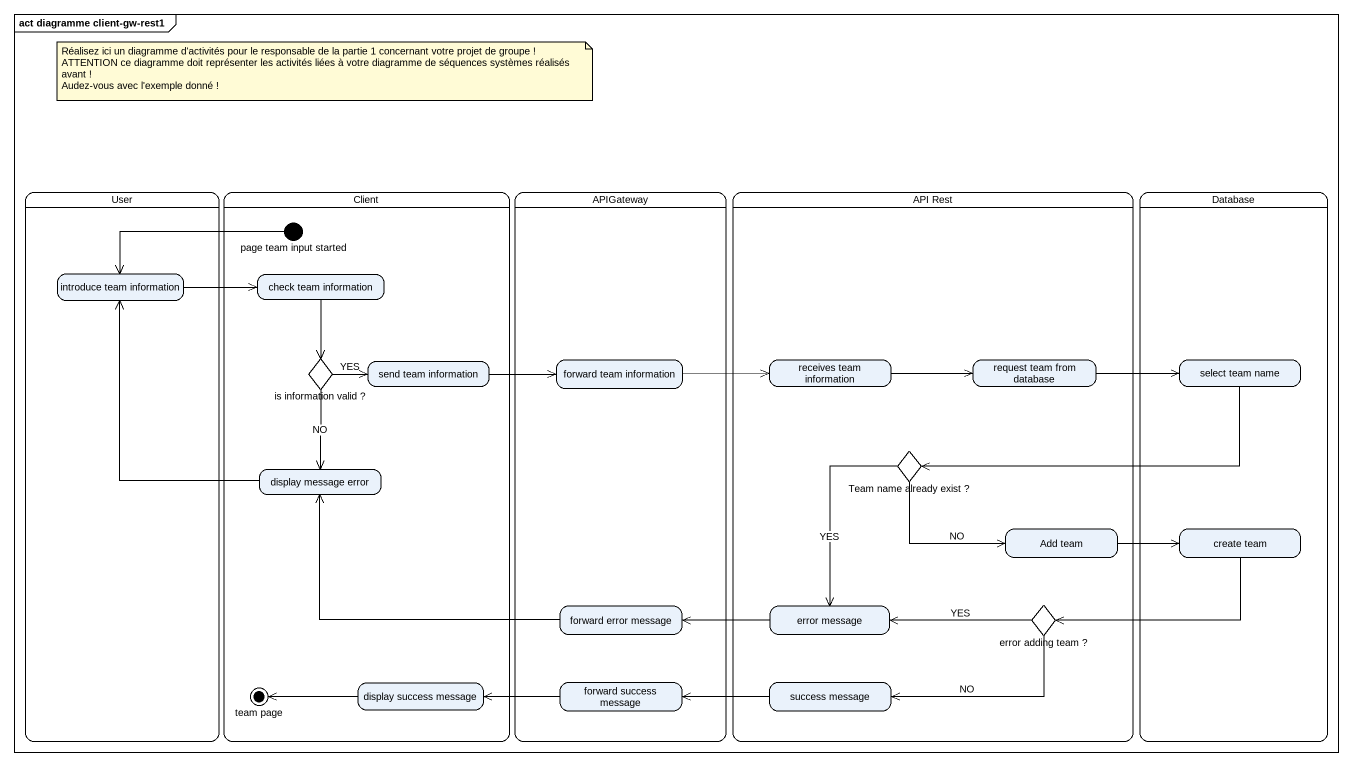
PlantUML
@startuml
mainframe act diagramme client-gw-rest1
hide empty description
state User {
  state "introduce team information" as introduce_team_information
}
state Client {
  state "page team input started" as page_team_input_started <<start>>
  state "check team information" as check_team_information
  state "is information valid ?" as is_information_valid <<choice>> #FFF8DC
  state "send team information" as send_team_information
  state "display message error" as display_message_error
  state "display success message" as display_success_message
  state "team page" as team_page <<end>>
}
state APIGateway {
  state "forward team information" as forward_team_information
  state "forward error message" as forward_error_message
  state "forward success message" as forward_success_message
}
state "API Rest" as API_Rest {
  state "receives team information" as receives_team_information
  state "request team from database" as request_team_from_database
  state "Team name already exist ?" as Team_name_already_exist <<choice>> #FFF8DC
  state "Add team" as Add_team
  state "error message" as error_message
  state "error adding team ?" as error_adding_team <<choice>> #FFF8DC
  state "success message" as success_message
}
state "Database" as Database_ {
  state "select team name" as select_team_name
  state "create team" as create_team
}
page_team_input_started -left-> introduce_team_information
introduce_team_information -right-> check_team_information
check_team_information --> is_information_valid
is_information_valid -right-> send_team_information : YES
is_information_valid --> display_message_error : NO
send_team_information -right-> forward_team_information
forward_team_information -right-> receives_team_information
receives_team_information -right-> request_team_from_database
request_team_from_database -right-> select_team_name
select_team_name -left-> Team_name_already_exist
display_message_error -up-> introduce_team_information
Team_name_already_exist -right-> Add_team : NO
Team_name_already_exist --> error_message : YES
Add_team -right-> create_team
create_team -left-> error_adding_team
forward_error_message -left-> display_message_error
error_message -left-> forward_error_message
error_adding_team -left-> error_message : YES
error_adding_team -left-> success_message : NO
display_success_message -left-> team_page
forward_success_message -left-> display_success_message
success_message -left-> forward_success_message
note as N1
  Réalisez ici un diagramme d'activités pour le responsable de la partie 1 concernant votre projet de groupe !
  ATTENTION ce diagramme doit représenter les activités liées à votre diagramme de séquences systèmes réalisés avant !
  Audez-vous avec l'exemple donné !
end note
@enduml
